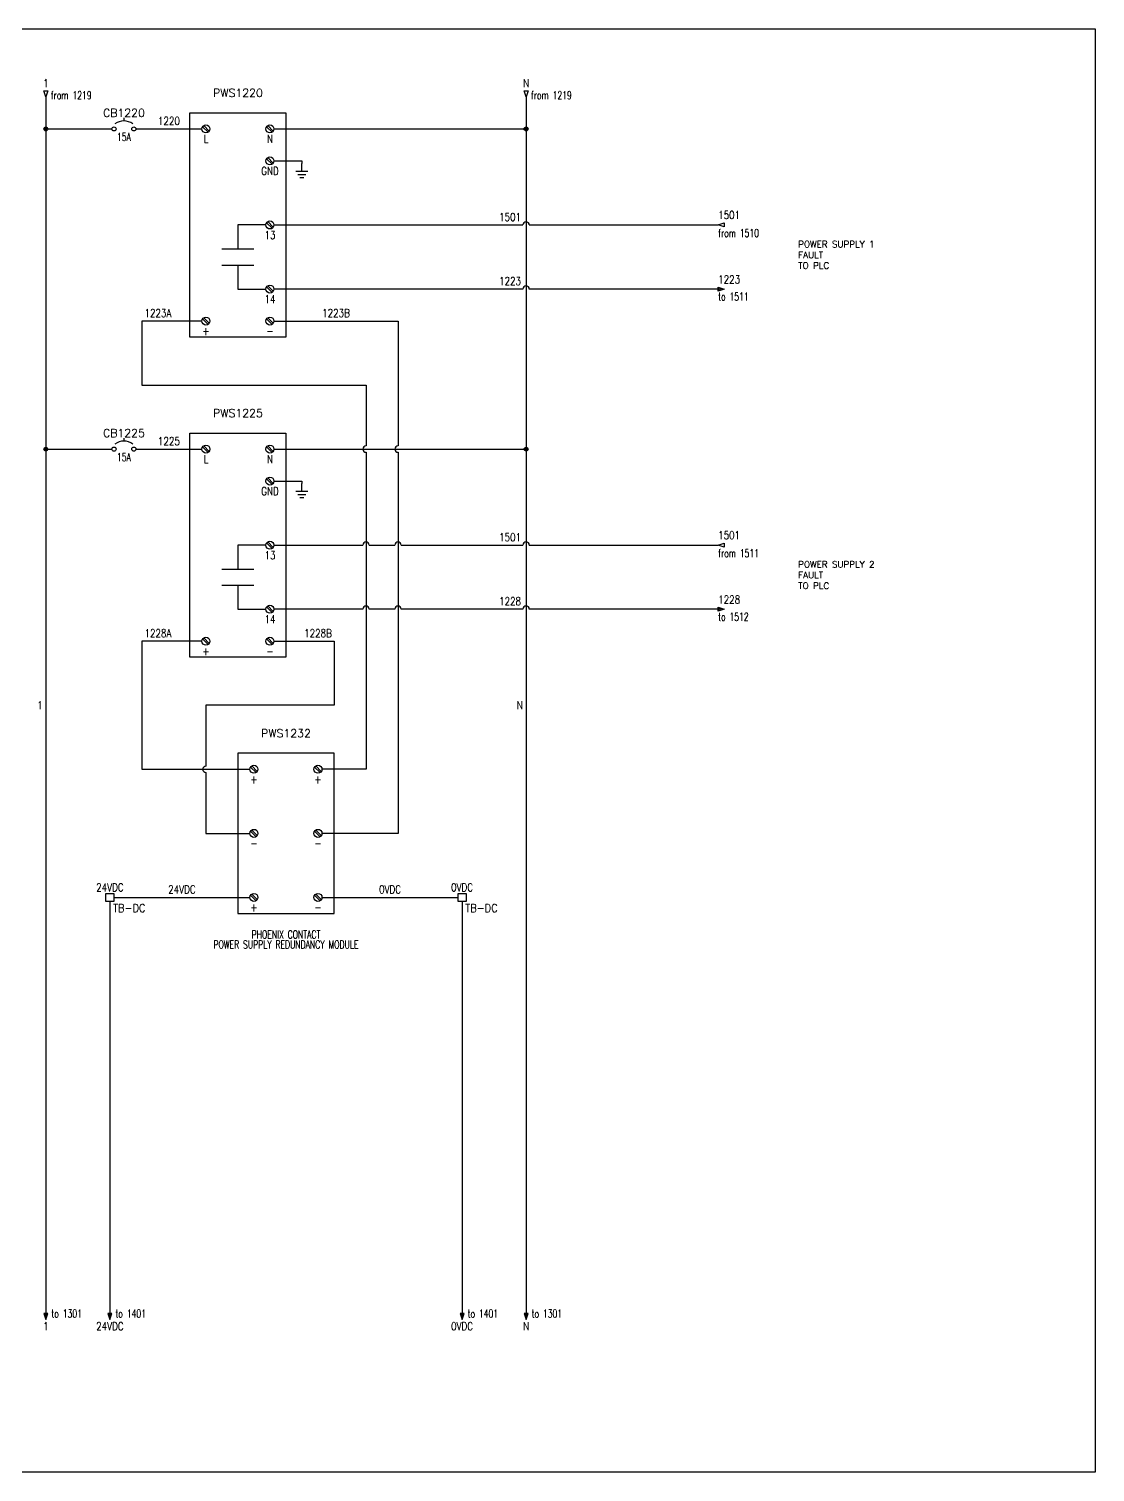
# Model space of a CAD drawing. Header units: inches. Extents: x 0 to 33.9, y 0 to 22.6.
# Drawn here: x 17.23 to 33.89, y 0.02 to 22.56 of the extents above; entities that cross this region are included whole.
import ezdxf
from ezdxf.enums import TextEntityAlignment as Align

# ---------------------------------------------------------------- set-up
doc = ezdxf.new("R2010")
doc.units = ezdxf.units.IN
doc.header["$LTSCALE"] = 0.5
doc.header["$MEASUREMENT"] = 0
for name, color, linetype in [('DESC', 150, 'Continuous'), ('MISC', 7, 'Continuous'), ('SYMS', 7, 'Continuous'), ('TAGS', 150, 'Continuous'), ('TERMS', 123, 'Continuous'), ('WIREFIXED', 7, 'Continuous'), ('WIRENO', 72, 'Continuous'), ('WIREREF', 52, 'Continuous'), ('WIREREF_DEST', 52, 'Continuous'), ('WIRES', 7, 'Continuous'), ('XREF', 7, 'Continuous')]:
    doc.layers.add(name, color=color, linetype=linetype)
doc.layers.add('VIEWPORTS', color=10, linetype='Continuous', plot=False)
doc.styles.get("Standard").update_dxf_attribs({"font": 'romans.shx'})
doc.styles.add('WD', font='romans.shx')

# ---------------------------------------------------------------- blocks, each defined once
blk = doc.blocks.new('HPW1_2866776')
for p, q in [((-0.052, 0.035), (0.035, -0.052)), ((-0.035, 0.052), (0.052, -0.035)), ((0.948, 0.035), (1.035, -0.052)), ((0.965, 0.052), (1.052, -0.035)), ((0.965, -0.448), (1.052, -0.535)), ((0.948, -0.465), (1.035, -0.552)), ((0.938, -1.5), (0.5, -1.5)), ((0.5, -1.5), (0.5, -1.875)), ((0.948, -1.465), (1.035, -1.552)), ((0.965, -1.448), (1.052, -1.535)), ((0.25, -1.875), (0.75, -1.875)), ((0.25, -2.125), (0.75, -2.125)), ((0.5, -2.125), (0.5, -2.5)), ((0.948, -2.465), (1.035, -2.552)), ((0.965, -2.448), (1.052, -2.535)), ((0.5, -2.5), (0.938, -2.5)), ((-0.052, -2.965), (0.035, -3.052)), ((-0.035, -2.948), (0.052, -3.035)), ((0.948, -2.965), (1.035, -3.052)), ((0.965, -2.948), (1.052, -3.035))]:
    blk.add_line(p, q)
blk.add_lwpolyline([(-0.25, 0.25), (1.25, 0.25), (1.25, -3.25), (-0.25, -3.25)], close=True)
for centre in [(0, 0), (1, 0), (1, -0.5), (1, -1.5), (1, -2.5), (0, -3), (1, -3)]:
    blk.add_circle(centre, 0.0625)
at = {"style": 'WD', "width": 0.7}
for tag, p in [('DESC1', (0.5, 1.108)), ('DESC2', (0.5, 0.952)), ('DESC3', (0.5, 0.804)), ('INST', (0.5, -3.5)), ('LOC', (0.5, -3.75))]:
    blk.add_attdef(tag, text='', height=0.125, dxfattribs=at).set_placement(p, align=Align.CENTER)
at = {"style": 'WD'}
blk.add_attdef('TAG1', text='', height=0.125, dxfattribs=at).set_placement((0.5, 0.5), align=Align.CENTER)
for tag, p, flags in [('X4TERM01', (-0.062, 0), 1), ('X1TERM02', (1.062, 0), 1), ('X1TERM03', (1.062, -0.5), 1), ('FAMILY', (0.455, -0.848), 9), ('X1TERM06', (1.062, -1.5), 1), ('X1TERM07', (1.062, -2.5), 1), ('X4TERM04', (-0.062, -3), 1), ('X1TERM05', (1.062, -3), 1)]:
    blk.add_attdef(tag, p, '', height=0.01, dxfattribs=dict(at, flags=flags))
at = {"style": 'WD', "width": 0.8}
for tag, p in [('TERM01', (0, -0.094)), ('TERM02', (1, -0.094)), ('X4TERMDESC01', (0.301, -0.256)), ('X1TERMDESC02', (1.315, -0.256)), ('TERM03', (1, -0.594)), ('X1TERMDESC03', (1.315, -0.756)), ('TERM06', (1, -1.594)), ('X1TERMDESC06', (1.315, -1.756)), ('TERM07', (1, -2.594)), ('X1TERMDESC07', (1.315, -2.756)), ('TERM04', (0, -3.094)), ('TERM05', (1, -3.094)), ('X4TERMDESC04', (0.318, -3.256)), ('X1TERMDESC05', (1.315, -3.256))]:
    blk.add_attdef(tag, text='', height=0.125, dxfattribs=at).set_placement(p, align=Align.TOP_CENTER)
at = {"style": 'WD', "flags": 9}
for tag, p in [('MFG', (0.478, -0.911)), ('CAT', (0.48, -0.892)), ('ASSYCODE', (0.48, -0.929))]:
    blk.add_attdef(tag, text='', height=0.01, dxfattribs=at).set_placement(p, align=Align.CENTER)
blk = doc.blocks.new('WDDOT')
for radius in [0.03, 0.0187, 0.00929]:
    blk.add_circle((0, 0), radius)
blk = doc.blocks.new('HPW1_2320157')
for p, q in [((0.198, 2.285), (0.285, 2.198)), ((0.215, 2.302), (0.302, 2.215)), ((1.198, 2.285), (1.285, 2.198)), ((1.215, 2.302), (1.302, 2.215)), ((0.198, 1.285), (0.285, 1.198)), ((0.215, 1.302), (0.302, 1.215)), ((1.198, 1.285), (1.285, 1.198)), ((1.215, 1.302), (1.302, 1.215)), ((0.198, 0.285), (0.285, 0.198)), ((0.215, 0.302), (0.302, 0.215)), ((1.198, 0.285), (1.285, 0.198)), ((1.215, 0.302), (1.302, 0.215))]:
    blk.add_line(p, q)
blk.add_lwpolyline([(0, 0), (1.5, 0), (1.5, 2.5), (0, 2.5)], close=True)
for centre in [(0.25, 2.25), (1.25, 2.25), (0.25, 1.25), (1.25, 1.25), (0.25, 0.25), (1.25, 0.25)]:
    blk.add_circle(centre, 0.0625)
at = {"style": 'WD', "width": 0.7}
for tag, p in [('DESC1', (0.75, 3.358)), ('DESC2', (0.75, 3.202)), ('DESC3', (0.75, 3.054)), ('INST', (0.75, -0.487)), ('LOC', (0.75, -0.656))]:
    blk.add_attdef(tag, text='', height=0.125, dxfattribs=at).set_placement(p, align=Align.CENTER)
at = {"style": 'WD'}
blk.add_attdef('TAG1', text='', height=0.125, dxfattribs=at).set_placement((0.75, 2.75), align=Align.CENTER)
at = {"style": 'WD', "flags": 1}
for tag, p in [('X4TERM01', (0.188, 2.25)), ('X1TERM02', (1.312, 2.25)), ('X4TERM03', (0.188, 1.25)), ('X1TERM04', (1.312, 1.25)), ('X4TERM05', (0.188, 0.25)), ('X1TERM06', (1.312, 0.25))]:
    blk.add_attdef(tag, p, '', height=0.01, dxfattribs=at)
at = {"style": 'WD', "width": 0.8}
for tag, p in [('TERM01', (0.25, 2.156)), ('TERM02', (1.25, 2.156)), ('X4TERMDESC01', (0.551, 1.994)), ('X1TERMDESC02', (1.565, 1.994)), ('TERM03', (0.25, 1.156)), ('TERM04', (1.25, 1.156)), ('X4TERMDESC03', (0.565, 0.994)), ('X1TERMDESC04', (1.568, 0.994)), ('TERM05', (0.25, 0.156)), ('TERM06', (1.25, 0.156)), ('X4TERMDESC05', (0.565, -0.006)), ('X1TERMDESC06', (1.565, -0.006))]:
    blk.add_attdef(tag, text='', height=0.125, dxfattribs=at).set_placement(p, align=Align.TOP_CENTER)
at = {"style": 'WD', "flags": 9}
for tag, p in [('ASSYCODE', (0.73, 1.571)), ('MFG', (0.728, 1.589)), ('CAT', (0.73, 1.608))]:
    blk.add_attdef(tag, text='', height=0.01, dxfattribs=at).set_placement(p, align=Align.CENTER)
blk = doc.blocks.new('HA1D2')
blk.add_lwpolyline([(0, 0.094), (0.031, 0.094), (0, 0), (-0.031, 0.094), (0, 0.094)])
at = {"style": 'WD', "width": 0.8, "flags": 8}
blk.add_attdef('WIRENO', text='', height=0.125, dxfattribs=at).set_placement((0, 0.15), align=Align.CENTER)
at = {"style": 'WD', "flags": 1}
for tag, p in [('X8TERM01', (0, 0)), ('SIGCODE', (0.026, 0.066))]:
    blk.add_attdef(tag, p, '', height=0.01, dxfattribs=at)
at = {"style": 'WD', "width": 0.7}
for tag, p in [('XREF', (0.077, -0.037)), ('DESC1', (0.077, -0.206))]:
    blk.add_attdef(tag, p, '', height=0.125, dxfattribs=at)
blk = doc.blocks.new('WD_WNV')
at = {"linetype": 'Continuous', "style": 'WD', "width": 0.8}
blk.add_attdef('WIRENO', text='', height=0.125, dxfattribs=at).set_placement((-0.05, 0), align=Align.MIDDLE_RIGHT)
at = {"style": 'WD', "flags": 1}
for tag, p in [('W01USER', (-0.062, 0.094)), ('W02USER', (-0.062, 0.086)), ('W03USER', (-0.062, 0.078)), ('W04USER', (-0.062, 0.07)), ('W05USER', (-0.062, 0.062)), ('W06USER', (-0.062, 0.055)), ('W07USER', (-0.062, 0.047)), ('W08USER', (-0.062, 0.039)), ('W09USER', (-0.062, 0.031)), ('W10USER', (-0.062, 0.023))]:
    blk.add_attdef(tag, text='', height=0.005, dxfattribs=at).set_placement(p, align=Align.CENTER)
blk = doc.blocks.new('WD_WNH')
at = {"linetype": 'Continuous', "style": 'WD', "width": 0.8}
blk.add_attdef('WIRENO', text='', height=0.125, dxfattribs=at).set_placement((0, 0.062), align=Align.CENTER)
at = {"style": 'WD', "flags": 1}
for tag, p in [('W01USER', (0, 0.078)), ('W02USER', (0, 0.07)), ('W03USER', (0, 0.062)), ('W04USER', (0, 0.055)), ('W05USER', (0, 0.047)), ('W06USER', (0, 0.039)), ('W07USER', (0, 0.031)), ('W08USER', (0, 0.023)), ('W09USER', (0, 0.016)), ('W10USER', (0, 0.008))]:
    blk.add_attdef(tag, text='', height=0.005, dxfattribs=at).set_placement(p, align=Align.CENTER)
blk = doc.blocks.new('VGND2')
for p, q in [((0, -0.125), (0, 0)), ((0.09375, -0.125), (-0.09375, -0.125)), ((-0.0625, -0.171875), (0.0625, -0.171875)), ((-0.03125, -0.21875), (0.03125, -0.21875))]:
    blk.add_line(p, q)
at = {"style": 'WD', "flags": 1}
for tag in ['ASSYCODE', 'X2TERM01', 'CAT', 'FAMILY', 'MFG']:
    blk.add_attdef(tag, (0, 0), '', height=0.01, dxfattribs=at)
at = {"style": 'WD', "width": 0.8}
for tag, p in [('INST', (0.15625, 0.125)), ('LOC', (0.15625, -0.03125)), ('TAG1', (0.15625, -0.1875)), ('DESC1', (0.15625, -0.34375)), ('DESC2', (0.15625, -0.5))]:
    blk.add_attdef(tag, text='', height=0.125, dxfattribs=at).set_placement(p, align=Align.MIDDLE_LEFT)
blk = doc.blocks.new('HCB1')
blk.add_line((0, 0.173), (0, 0.126))
for centre in [(-0.155, 0), (0.155, 0)]:
    blk.add_circle(centre, 0.0322)
blk.add_arc((0, -0.109), 0.234, 53.1301, 126.8699)
at = {"style": 'WD', "width": 0.7}
for tag, p in [('INST', (0, 0.826)), ('LOC', (0, 0.656)), ('DESC1', (0, 0.5)), ('DESC2', (0, 0.344)), ('RATING1', (0, -0.188)), ('XREF', (0, -0.344))]:
    blk.add_attdef(tag, text='', height=0.125, dxfattribs=at).set_placement(p, align=Align.CENTER)
at = {"style": 'WD'}
blk.add_attdef('TAG1', text='', height=0.125, dxfattribs=at).set_placement((0, 0.188), align=Align.CENTER)
for tag, p in [('X2LINK', (0, 0.219)), ('X8LINK', (0, 0))]:
    blk.add_attdef(tag, p, '', height=0.01, dxfattribs=at)
for tag, p, height, flags in [('X4TERM01', (-0.188, 0), 0.0125, 1), ('X1TERM02', (0.188, 0), 0.0125, 1), ('FAMILY', (0.205, 0.152), 0.01, 9), ('CONTACT', (0.205, 0.133), 0.01, 9)]:
    blk.add_attdef(tag, p, '', height=height, dxfattribs=dict(at, flags=flags))
at = {"linetype": 'Continuous', "style": 'WD', "flags": 9}
for tag, p in [('ASSYCODE', (0.219, 0.062)), ('MFG', (0.228, 0.089)), ('CAT', (0.23, 0.108))]:
    blk.add_attdef(tag, text='', height=0.01, dxfattribs=at).set_placement(p, align=Align.CENTER)
at = {"linetype": 'Continuous', "style": 'WD', "flags": 8}
blk.add_attdef('TERM01', text='', height=0.125, dxfattribs=at).set_placement((-0.25, -0.031), align=Align.TOP_RIGHT)
blk.add_attdef('TERM02', text='', height=0.125, dxfattribs=at).set_placement((0.25, -0.031), align=Align.TOP_LEFT)
blk = doc.blocks.new('HA1S4')
for points in [[(0, 0), (-0.031, 0), (0, -0.094), (0.031, 0), (0, 0)], [(0.016, -0.011), (-0.016, -0.011), (0, -0.058), (0.016, -0.011)]]:
    blk.add_lwpolyline(points)
at = {"style": 'WD', "width": 0.7}
for tag, p in [('DESC1', (0.088, 0.113)), ('XREF', (0.088, -0.062))]:
    blk.add_attdef(tag, p, '', height=0.125, dxfattribs=at)
at = {"style": 'WD', "flags": 1}
for tag, p in [('X2TERM01', (0, 0)), ('SIGCODE', (0.035, -0.083))]:
    blk.add_attdef(tag, p, '', height=0.01, dxfattribs=at)
at = {"style": 'WD', "width": 0.8, "flags": 8}
blk.add_attdef('WIRENO', text='', height=0.125, dxfattribs=at).set_placement((0, -0.259), align=Align.CENTER)
blk = doc.blocks.new('HT0W01')
for p, q in [((-0.062, 0.062), (0.062, 0.062)), ((-0.062, -0.062), (-0.062, 0.062)), ((0.062, 0.062), (0.062, -0.062)), ((0.062, -0.062), (-0.062, -0.062))]:
    blk.add_line(p, q)
at = {"style": 'WD'}
for tag, p, width in [('INST', (0.062, 0.42), 0.7), ('LOC', (0.062, 0.25), 0.7), ('DESC1', (0.05, -0.385), 0.8)]:
    blk.add_attdef(tag, p, '', height=0.125, dxfattribs=dict(at, width=width))
at = {"linetype": 'Continuous', "style": 'WD', "width": 0.8, "flags": 8}
blk.add_attdef('WIRENO', text='', height=0.125, dxfattribs=at).set_placement((0, 0.094), align=Align.CENTER)
at = {"style": 'WD', "flags": 1}
for tag, p, height in [('X4TERM01', (-0.062, 0), 0.0125), ('X4TERMDESC01', (-0.055, -0.023), 0.025), ('X2TERMDESC01', (-0.006, 0.029), 0.025), ('STRIPSEQ', (0, 0), 0.00125), ('X2TERM01', (0, 0.062), 0.0125), ('X1TERMDESC01', (0.039, 0.007), 0.025), ('X1TERM01', (0.062, 0), 0.0125), ('LINKTERM', (0, -0.002), 0.00125), ('X8TERM01', (0, -0.062), 0.0125), ('X8TERMDESC01', (0, -0.054), 0.025)]:
    blk.add_attdef(tag, p, '', height=height, dxfattribs=at)
at = {"linetype": 'Continuous', "style": 'WD'}
for tag, p, height, width, flags in [('TAGSTRIP', (0.05, -0.229), 0.125, 0.9, 8), ('DESC2', (0.05, -0.541), 0.125, 0.8, 8), ('CAT', (0.213, -0.406), 0.109, 0.8, 1), ('DESC3', (0.05, -0.698), 0.125, 0.8, 8)]:
    blk.add_attdef(tag, p, '', height=height, dxfattribs=dict(at, width=width, flags=flags))
at = {"linetype": 'Continuous', "style": 'WD', "width": 0.8, "flags": 1}
blk.add_attdef('MFG', text='', height=0.109, dxfattribs=at).set_placement((0.088, -0.406), align=Align.RIGHT)
at = {"style": 'WD', "width": 0.7, "flags": 1}
blk.add_attdef('ASSYCODE', (0.062, -0.281), '', height=0.01, dxfattribs=at)
blk = doc.blocks.new('HA1S1')
for points in [[(0, 0), (0, 0.031), (0.094, 0), (0, -0.031), (0, 0)], [(0.011, 0.016), (0.011, -0.016), (0.058, 0), (0.011, 0.016)]]:
    blk.add_lwpolyline(points)
at = {"style": 'WD', "flags": 1}
for tag, p in [('SIGCODE', (-0.02, 0.047)), ('X4TERM01', (0, 0))]:
    blk.add_attdef(tag, p, '', height=0.01, dxfattribs=at)
at = {"style": 'WD', "width": 0.8, "flags": 8}
blk.add_attdef('WIRENO', (0, 0.087), '', height=0.125, dxfattribs=at)
at = {"style": 'WD', "width": 0.7}
for tag, p in [('XREF', (0, -0.181)), ('DESC1', (0, -0.356))]:
    blk.add_attdef(tag, p, '', height=0.125, dxfattribs=at)
blk = doc.blocks.new('HA1D1')
blk.add_lwpolyline([(0.094, 0), (0.094, -0.031), (0, 0), (0.094, 0.031), (0.094, 0)])
at = {"style": 'WD', "flags": 1}
for tag, p in [('SIGCODE', (-0.02, 0.047)), ('X4TERM01', (0, 0))]:
    blk.add_attdef(tag, p, '', height=0.01, dxfattribs=at)
at = {"style": 'WD', "width": 0.8, "flags": 8}
blk.add_attdef('WIRENO', (0, 0.094), '', height=0.125, dxfattribs=at)
at = {"style": 'WD', "width": 0.7}
for tag, p in [('XREF', (0, -0.188)), ('DESC1', (0, -0.375))]:
    blk.add_attdef(tag, p, '', height=0.125, dxfattribs=at)

msp = doc.modelspace()

# ---------------------------------------------------------------- linework, layer by layer
at = {"layer": 'VIEWPORTS'}
msp.add_lwpolyline([(0.025, 22.562), (33.888, 22.562), (33.888, 0.025), (0.025, 0.025)], close=True, dxfattribs=at)
at = {"layer": 'WIRES'}
for p, q in [((17.5, 21.5), (17.5, 2.5)), ((25, 21.5), (25, 2.5)), ((17.5, 21), (18.531, 21)), ((18.906, 21), (19.938, 21)), ((21.062, 21), (25, 21)), ((21.062, 20.5), (21.5, 20.5)), ((21.5, 20.5), (21.5, 20.462)), ((21.062, 19.5), (24.95, 19.5)), ((25.05, 19.5), (28, 19.5)), ((24.95, 18.5), (21.062, 18.5)), ((28, 18.5), (25.05, 18.5)), ((19.938, 18), (19, 18)), ((19, 18), (19, 17)), ((21.062, 18), (23, 18)), ((23, 18), (23, 16.05)), ((19, 17), (22.5, 17)), ((22.5, 17), (22.5, 16.05)), ((17.5, 16), (18.531, 16)), ((18.906, 16), (19.938, 16)), ((21.062, 16), (25, 16)), ((22.5, 15.95), (22.5, 11)), ((23, 15.95), (23, 10)), ((21.062, 15.5), (21.5, 15.5)), ((21.5, 15.5), (21.5, 15.463)), ((21.062, 14.5), (22.45, 14.5)), ((22.55, 14.5), (22.95, 14.5)), ((23.05, 14.5), (24.95, 14.5)), ((25.05, 14.5), (28, 14.5)), ((22.45, 13.5), (21.062, 13.5)), ((22.95, 13.5), (22.55, 13.5)), ((24.95, 13.5), (23.05, 13.5)), ((28, 13.5), (25.05, 13.5)), ((19.938, 13), (19, 13)), ((19, 13), (19, 11)), ((21.062, 13), (22, 13)), ((22, 13), (22, 12.5)), ((22, 12.5), (22, 12)), ((22, 12), (20, 12)), ((20, 12), (20, 11.05)), ((19, 11), (20.688, 11)), ((20, 10.95), (20, 10)), ((22.5, 11), (21.812, 11)), ((20, 10), (20.688, 10)), ((23, 10), (21.812, 10)), ((18.5, 8.938), (18.5, 2.5)), ((18.562, 9), (20.688, 9)), ((21.812, 9), (23.938, 9)), ((24, 8.938), (24, 2.5))]:
    msp.add_line(p, q, dxfattribs=at)
for centre, start, end in [((25, 19.5), 0, 180), ((25, 18.5), 0, 180), ((22.5, 16), 90, 270), ((23, 16), 90, 270), ((22.5, 14.5), 0, 180), ((23, 14.5), 0, 180), ((25, 14.5), 0, 180), ((22.5, 13.5), 0, 180), ((23, 13.5), 0, 180), ((25, 13.5), 0, 180), ((20, 11), 90, 270)]:
    msp.add_arc(centre, 0.05, start, end, dxfattribs=at)

# ---------------------------------------------------------------- block references
at = {"layer": 'SYMS'}
ref = msp.add_blockref('HA1D2', (17.5, 21.5), dxfattribs=at)
ref.add_attrib('WIRENO', '1', dxfattribs={"layer": 'WIREREF_DEST', "height": 0.125, "style": 'WD', "width": 0.8, "flags": 8}).set_placement((17.5, 21.65), align=Align.CENTER)
ref.add_attrib('XREF', 'from 1219', (17.577, 21.463), dxfattribs={"layer": 'XREF', "height": 0.125, "style": 'WD', "width": 0.7})
ref = msp.add_blockref('HA1D2', (25, 21.5), dxfattribs=at)
ref.add_attrib('WIRENO', 'N', dxfattribs={"layer": 'WIREREF_DEST', "height": 0.125, "style": 'WD', "width": 0.8, "flags": 8}).set_placement((25, 21.65), align=Align.CENTER)
ref.add_attrib('XREF', 'from 1219', (25.077, 21.463), dxfattribs={"layer": 'XREF', "height": 0.125, "style": 'WD', "width": 0.7})
ref = msp.add_blockref('HPW1_2866776', (20, 21), dxfattribs=at)
ref.add_attrib('TERM01', 'L', dxfattribs={"layer": 'TERMS', "height": 0.125, "style": 'WD', "width": 0.8}).set_placement((20, 20.906), align=Align.TOP_CENTER)
ref.add_attrib('TERM02', 'N', dxfattribs={"layer": 'TERMS', "height": 0.125, "style": 'WD', "width": 0.8}).set_placement((21, 20.906), align=Align.TOP_CENTER)
ref.add_attrib('TERM03', 'GND', dxfattribs={"layer": 'TERMS', "height": 0.125, "style": 'WD', "width": 0.8}).set_placement((21, 20.406), align=Align.TOP_CENTER)
ref.add_attrib('TERM04', '+', dxfattribs={"layer": 'TERMS', "height": 0.125, "style": 'WD', "width": 0.8}).set_placement((20, 17.906), align=Align.TOP_CENTER)
ref.add_attrib('TERM05', '-', dxfattribs={"layer": 'TERMS', "height": 0.125, "style": 'WD', "width": 0.8}).set_placement((21, 17.906), align=Align.TOP_CENTER)
ref.add_attrib('TERM06', '13', dxfattribs={"layer": 'TERMS', "height": 0.125, "style": 'WD', "width": 0.8}).set_placement((21, 19.406), align=Align.TOP_CENTER)
ref.add_attrib('TERM07', '14', dxfattribs={"layer": 'TERMS', "height": 0.125, "style": 'WD', "width": 0.8}).set_placement((21, 18.406), align=Align.TOP_CENTER)
ref.add_attrib('TAG1', 'PWS1220', dxfattribs={"layer": 'TAGS', "height": 0.125, "style": 'WD'}).set_placement((20.5, 21.5), align=Align.CENTER)
ref = msp.add_blockref('HCB1', (18.719, 21), dxfattribs=at)
ref.add_attrib('RATING1', '15A', dxfattribs={"layer": 'MISC', "height": 0.125, "style": 'WD', "width": 0.7}).set_placement((18.719, 20.812), align=Align.CENTER)
ref.add_attrib('TAG1', 'CB1220', dxfattribs={"layer": 'TAGS', "height": 0.125, "style": 'WD'}).set_placement((18.719, 21.188), align=Align.CENTER)
for name, p in [('WDDOT', (17.5, 21)), ('WDDOT', (25, 21)), ('VGND2', (21.5, 20.462)), ('WDDOT', (17.5, 16)), ('WDDOT', (25, 16)), ('VGND2', (21.5, 15.463))]:
    msp.add_blockref(name, p, dxfattribs=at)
ref = msp.add_blockref('HA1D1', (28, 19.5), dxfattribs=at)
ref.add_attrib('WIRENO', '1501', (28, 19.594), dxfattribs={"layer": 'WIREREF_DEST', "height": 0.125, "style": 'WD', "width": 0.8, "flags": 8})
ref.add_attrib('XREF', 'from 1510', (28, 19.312), dxfattribs={"layer": 'XREF', "height": 0.125, "style": 'WD', "width": 0.7})
ref = msp.add_blockref('HA1S1', (28, 18.5), dxfattribs=at)
ref.add_attrib('WIRENO', '1223', (28, 18.587), dxfattribs={"layer": 'WIREREF', "height": 0.125, "style": 'WD', "width": 0.8, "flags": 8})
ref.add_attrib('XREF', 'to 1511', (28, 18.319), dxfattribs={"layer": 'XREF', "height": 0.125, "style": 'WD', "width": 0.7})
ref = msp.add_blockref('HPW1_2866776', (20, 16), dxfattribs=at)
ref.add_attrib('TERM01', 'L', dxfattribs={"layer": 'TERMS', "height": 0.125, "style": 'WD', "width": 0.8}).set_placement((20, 15.906), align=Align.TOP_CENTER)
ref.add_attrib('TERM02', 'N', dxfattribs={"layer": 'TERMS', "height": 0.125, "style": 'WD', "width": 0.8}).set_placement((21, 15.906), align=Align.TOP_CENTER)
ref.add_attrib('TERM03', 'GND', dxfattribs={"layer": 'TERMS', "height": 0.125, "style": 'WD', "width": 0.8}).set_placement((21, 15.406), align=Align.TOP_CENTER)
ref.add_attrib('TERM04', '+', dxfattribs={"layer": 'TERMS', "height": 0.125, "style": 'WD', "width": 0.8}).set_placement((20, 12.906), align=Align.TOP_CENTER)
ref.add_attrib('TERM05', '-', dxfattribs={"layer": 'TERMS', "height": 0.125, "style": 'WD', "width": 0.8}).set_placement((21, 12.906), align=Align.TOP_CENTER)
ref.add_attrib('TERM06', '13', dxfattribs={"layer": 'TERMS', "height": 0.125, "style": 'WD', "width": 0.8}).set_placement((21, 14.406), align=Align.TOP_CENTER)
ref.add_attrib('TERM07', '14', dxfattribs={"layer": 'TERMS', "height": 0.125, "style": 'WD', "width": 0.8}).set_placement((21, 13.406), align=Align.TOP_CENTER)
ref.add_attrib('TAG1', 'PWS1225', dxfattribs={"layer": 'TAGS', "height": 0.125, "style": 'WD'}).set_placement((20.5, 16.5), align=Align.CENTER)
ref = msp.add_blockref('HCB1', (18.719, 16), dxfattribs=at)
ref.add_attrib('RATING1', '15A', dxfattribs={"layer": 'MISC', "height": 0.125, "style": 'WD', "width": 0.7}).set_placement((18.719, 15.812), align=Align.CENTER)
ref.add_attrib('TAG1', 'CB1225', dxfattribs={"layer": 'TAGS', "height": 0.125, "style": 'WD'}).set_placement((18.719, 16.188), align=Align.CENTER)
ref = msp.add_blockref('HA1D1', (28, 14.5), dxfattribs=at)
ref.add_attrib('WIRENO', '1501', (28, 14.594), dxfattribs={"layer": 'WIREREF_DEST', "height": 0.125, "style": 'WD', "width": 0.8, "flags": 8})
ref.add_attrib('XREF', 'from 1511', (28, 14.312), dxfattribs={"layer": 'XREF', "height": 0.125, "style": 'WD', "width": 0.7})
ref = msp.add_blockref('HA1S1', (28, 13.5), dxfattribs=at)
ref.add_attrib('WIRENO', '1228', (28, 13.588), dxfattribs={"layer": 'WIREREF', "height": 0.125, "style": 'WD', "width": 0.8, "flags": 8})
ref.add_attrib('XREF', 'to 1512', (28, 13.319), dxfattribs={"layer": 'XREF', "height": 0.125, "style": 'WD', "width": 0.7})
ref = msp.add_blockref('HPW1_2320157', (20.5, 8.75), dxfattribs=at)
ref.add_attrib('TERM01', '+', dxfattribs={"layer": 'TERMS', "height": 0.125, "style": 'WD', "width": 0.8}).set_placement((20.75, 10.906), align=Align.TOP_CENTER)
ref.add_attrib('TERM03', '-', dxfattribs={"layer": 'TERMS', "height": 0.125, "style": 'WD', "width": 0.8}).set_placement((20.75, 9.906), align=Align.TOP_CENTER)
ref.add_attrib('TERM02', '+', dxfattribs={"layer": 'TERMS', "height": 0.125, "style": 'WD', "width": 0.8}).set_placement((21.75, 10.906), align=Align.TOP_CENTER)
ref.add_attrib('TERM04', '-', dxfattribs={"layer": 'TERMS', "height": 0.125, "style": 'WD', "width": 0.8}).set_placement((21.75, 9.906), align=Align.TOP_CENTER)
ref.add_attrib('TERM05', '+', dxfattribs={"layer": 'TERMS', "height": 0.125, "style": 'WD', "width": 0.8}).set_placement((20.75, 8.906), align=Align.TOP_CENTER)
ref.add_attrib('TERM06', '-', dxfattribs={"layer": 'TERMS', "height": 0.125, "style": 'WD', "width": 0.8}).set_placement((21.75, 8.906), align=Align.TOP_CENTER)
ref.add_attrib('TAG1', 'PWS1232', dxfattribs={"layer": 'TAGS', "height": 0.125, "style": 'WD'}).set_placement((21.25, 11.5), align=Align.CENTER)
ref.add_attrib('DESC1', 'PHOENIX CONTACT', dxfattribs={"layer": 'DESC', "height": 0.125, "style": 'WD', "width": 0.7}).set_placement((21.25, 8.358), align=Align.CENTER)
ref.add_attrib('DESC2', 'POWER SUPPLY REDUNDANCY MODULE', dxfattribs={"layer": 'DESC', "height": 0.125, "style": 'WD', "width": 0.7}).set_placement((21.25, 8.202), align=Align.CENTER)
ref = msp.add_blockref('HT0W01', (18.5, 9), dxfattribs=at)
ref.add_attrib('WIRENO', '24VDC', dxfattribs={"layer": 'WIREREF', "linetype": 'Continuous', "height": 0.125, "style": 'WD', "width": 0.8, "flags": 8}).set_placement((18.5, 9.094), align=Align.CENTER)
ref.add_attrib('TAGSTRIP', 'TB-DC', (18.55, 8.771), dxfattribs={"layer": 'TAGS', "linetype": 'Continuous', "height": 0.125, "style": 'WD', "width": 0.9, "flags": 8})
ref = msp.add_blockref('HT0W01', (24, 9), dxfattribs=at)
ref.add_attrib('WIRENO', '0VDC', dxfattribs={"layer": 'WIREREF', "linetype": 'Continuous', "height": 0.125, "style": 'WD', "width": 0.8, "flags": 8}).set_placement((24, 9.094), align=Align.CENTER)
ref.add_attrib('TAGSTRIP', 'TB-DC', (24.05, 8.771), dxfattribs={"layer": 'TAGS', "linetype": 'Continuous', "height": 0.125, "style": 'WD', "width": 0.9, "flags": 8})
ref = msp.add_blockref('HA1S4', (17.5, 2.5), dxfattribs=at)
ref.add_attrib('WIRENO', '1', dxfattribs={"layer": 'WIREREF', "height": 0.125, "style": 'WD', "width": 0.8, "flags": 8}).set_placement((17.5, 2.241), align=Align.CENTER)
ref.add_attrib('XREF', 'to 1301', (17.587, 2.438), dxfattribs={"layer": 'XREF', "height": 0.125, "style": 'WD', "width": 0.7})
ref = msp.add_blockref('HA1S4', (18.5, 2.5), dxfattribs=at)
ref.add_attrib('WIRENO', '24VDC', dxfattribs={"layer": 'WIREREF', "height": 0.125, "style": 'WD', "width": 0.8, "flags": 8}).set_placement((18.5, 2.241), align=Align.CENTER)
ref.add_attrib('XREF', 'to 1401', (18.587, 2.438), dxfattribs={"layer": 'XREF', "height": 0.125, "style": 'WD', "width": 0.7})
ref = msp.add_blockref('HA1S4', (24, 2.5), dxfattribs=at)
ref.add_attrib('WIRENO', '0VDC', dxfattribs={"layer": 'WIREREF', "height": 0.125, "style": 'WD', "width": 0.8, "flags": 8}).set_placement((24, 2.241), align=Align.CENTER)
ref.add_attrib('XREF', 'to 1401', (24.087, 2.438), dxfattribs={"layer": 'XREF', "height": 0.125, "style": 'WD', "width": 0.7})
ref = msp.add_blockref('HA1S4', (25, 2.5), dxfattribs=at)
ref.add_attrib('WIRENO', 'N', dxfattribs={"layer": 'WIREREF', "height": 0.125, "style": 'WD', "width": 0.8, "flags": 8}).set_placement((25, 2.241), align=Align.CENTER)
ref.add_attrib('XREF', 'to 1301', (25.087, 2.438), dxfattribs={"layer": 'XREF', "height": 0.125, "style": 'WD', "width": 0.7})
at = {"layer": 'WIREFIXED'}
ref = msp.add_blockref('WD_WNH', (19.625, 9), dxfattribs=at)
ref.add_attrib('WIRENOF', '24VDC', dxfattribs={"linetype": 'Continuous', "height": 0.125, "style": 'WD', "width": 0.8}).set_placement((19.625, 9.062), align=Align.CENTER)
ref = msp.add_blockref('WD_WNH', (22.875, 9), dxfattribs=at)
ref.add_attrib('WIRENOF', '0VDC', dxfattribs={"linetype": 'Continuous', "height": 0.125, "style": 'WD', "width": 0.8}).set_placement((22.875, 9.062), align=Align.CENTER)
at = {"layer": 'WIRENO'}
ref = msp.add_blockref('WD_WNH', (19.422, 21), dxfattribs=at)
ref.add_attrib('WIRENO', '1220', dxfattribs={"linetype": 'Continuous', "height": 0.125, "style": 'WD', "width": 0.8}).set_placement((19.422, 21.062), align=Align.CENTER)
ref = msp.add_blockref('WD_WNH', (24.75, 19.5), dxfattribs=at)
ref.add_attrib('WIRENO', '1501', dxfattribs={"linetype": 'Continuous', "height": 0.125, "style": 'WD', "width": 0.8}).set_placement((24.75, 19.562), align=Align.CENTER)
ref = msp.add_blockref('WD_WNH', (24.75, 18.5), dxfattribs=at)
ref.add_attrib('WIRENO', '1223', dxfattribs={"linetype": 'Continuous', "height": 0.125, "style": 'WD', "width": 0.8}).set_placement((24.75, 18.562), align=Align.CENTER)
ref = msp.add_blockref('WD_WNH', (19.25, 18), dxfattribs=at)
ref.add_attrib('WIRENO', '1223A', dxfattribs={"linetype": 'Continuous', "height": 0.125, "style": 'WD', "width": 0.8}).set_placement((19.25, 18.062), align=Align.CENTER)
ref = msp.add_blockref('WD_WNH', (22.031, 18), dxfattribs=at)
ref.add_attrib('WIRENO', '1223B', dxfattribs={"linetype": 'Continuous', "height": 0.125, "style": 'WD', "width": 0.8}).set_placement((22.031, 18.062), align=Align.CENTER)
ref = msp.add_blockref('WD_WNH', (19.422, 16), dxfattribs=at)
ref.add_attrib('WIRENO', '1225', dxfattribs={"linetype": 'Continuous', "height": 0.125, "style": 'WD', "width": 0.8}).set_placement((19.422, 16.062), align=Align.CENTER)
ref = msp.add_blockref('WD_WNH', (24.75, 14.5), dxfattribs=at)
ref.add_attrib('WIRENO', '1501', dxfattribs={"linetype": 'Continuous', "height": 0.125, "style": 'WD', "width": 0.8}).set_placement((24.75, 14.562), align=Align.CENTER)
ref = msp.add_blockref('WD_WNH', (24.75, 13.5), dxfattribs=at)
ref.add_attrib('WIRENO', '1228', dxfattribs={"linetype": 'Continuous', "height": 0.125, "style": 'WD', "width": 0.8}).set_placement((24.75, 13.562), align=Align.CENTER)
ref = msp.add_blockref('WD_WNH', (19.25, 13), dxfattribs=at)
ref.add_attrib('WIRENO', '1228A', dxfattribs={"linetype": 'Continuous', "height": 0.125, "style": 'WD', "width": 0.8}).set_placement((19.25, 13.062), align=Align.CENTER)
ref = msp.add_blockref('WD_WNH', (21.75, 13), dxfattribs=at)
ref.add_attrib('WIRENO', '1228B', dxfattribs={"linetype": 'Continuous', "height": 0.125, "style": 'WD', "width": 0.8}).set_placement((21.75, 13.062), align=Align.CENTER)
ref = msp.add_blockref('WD_WNV', (17.5, 12), dxfattribs=at)
ref.add_attrib('WIRENO', '1', dxfattribs={"linetype": 'Continuous', "height": 0.125, "style": 'WD', "width": 0.8}).set_placement((17.45, 12), align=Align.MIDDLE_RIGHT)
ref = msp.add_blockref('WD_WNV', (25, 12), dxfattribs=at)
ref.add_attrib('WIRENO', 'N', dxfattribs={"linetype": 'Continuous', "height": 0.125, "style": 'WD', "width": 0.8}).set_placement((24.95, 12), align=Align.MIDDLE_RIGHT)

# ---------------------------------------------------------------- texts
at = {"char_height": 0.1, "attachment_point": 1}
for s, insert in [('POWER SUPPLY 1\\PFAULT\\PTO PLC', (29.25, 19.25)), ('POWER SUPPLY 2\\PFAULT\\PTO PLC', (29.25, 14.25))]:
    msp.add_mtext_dynamic_manual_height_columns(s, width=1.75, gutter_width=0.5, heights=[0], dxfattribs=dict(at, insert=insert))

doc.saveas('drawing.dxf')
